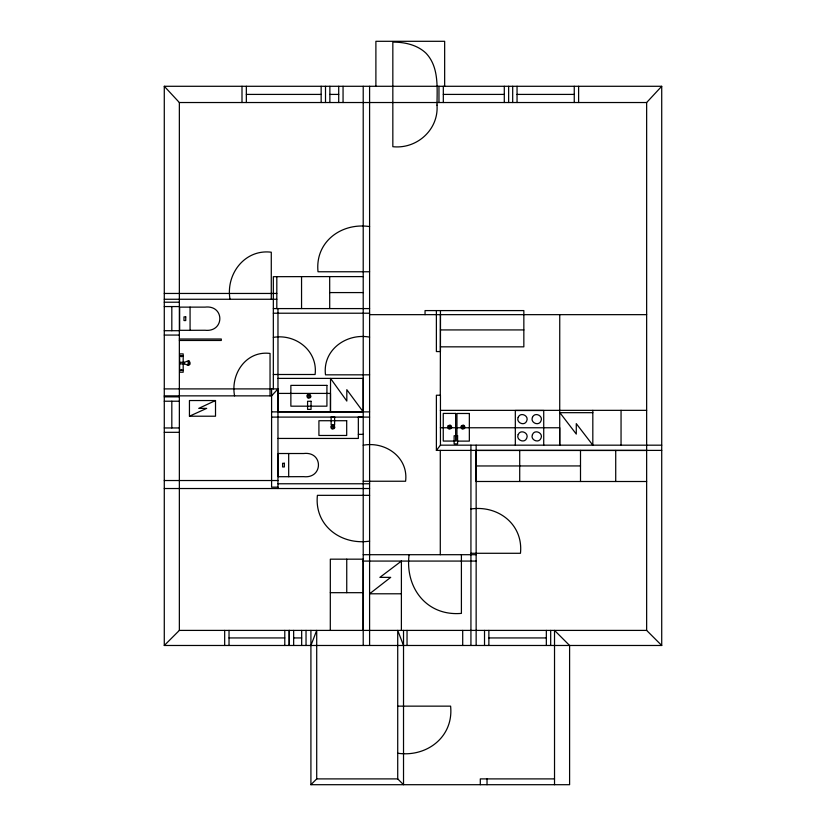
<?xml version="1.0" encoding="UTF-8"?>
<svg xmlns="http://www.w3.org/2000/svg" width="826" height="826" viewBox="0 0 826 826"><rect width="100%" height="100%" fill="white"/><g stroke="black" fill="none" stroke-linecap="round" stroke-linejoin="round"><path stroke-width="1.24" d="M440.289 395.231L440.444 314.654M181.513 370.182C182.257 369.067 180.429 369.408 181.441 370.368M310.917 645.478L316.709 630.403L316.709 778.897L310.917 784.7L310.917 630.403M436.386 450.397L440.444 445.183L440.444 395.231L436.386 395.231L436.386 450.397L661.719 450.397M277.98 378.391L363.213 378.391L363.203 411.864L277.97 411.813L277.97 388.901L271.589 395.86L164.281 395.86M661.719 645.478L646.644 630.403L646.644 102.527L661.719 86.286L164.281 86.286L164.281 645.478L661.719 645.478L661.719 86.286M164.281 645.478L179.356 630.403L646.644 630.403M401.405 561.112L379.888 577.364L390.698 577.364L369.604 593.791L401.405 593.791M332.444 425.06L330.772 426.732L331.36 428.518L332.444 429.117L334.241 428.518L334.829 427.445L334.241 425.648L333.157 425.06M215.514 400.538L198.736 408.374L206.686 408.374L189.443 416.211L189.443 400.538L215.514 400.538L215.514 416.211L189.443 416.211M190.073 330.317L205.013 330.255C224.682 332.444 224.837 304.773 205.013 307.127L179.645 307.127L179.645 330.317L190.073 330.317L190.073 307.127M288.687 476.705L303.627 476.654C323.296 478.832 323.451 451.151 303.627 453.515L278.259 453.515L278.259 476.705L288.687 476.705L288.687 453.515M246.344 94.412L321.159 94.412M329.863 94.412L338.712 94.412M443.314 94.412L504.294 94.412M517.045 94.412L574.256 94.412M164.281 86.286L179.356 102.527L646.644 102.527M369.594 226.572C341.52 222.349 314.861 241.811 318.02 271.764L369.594 271.764M273.334 388.901L273.334 276.679L329.677 276.596L329.708 308.552M329.708 276.607L363.213 276.607M329.708 292.58L363.213 292.58M164.281 293.457L276.813 293.457M164.281 299.26L276.813 299.26M164.281 302.213L179.356 302.213M164.281 306.56L179.356 306.56M273.334 308.583L369.594 308.583M273.334 313.219L369.594 313.219M369.594 314.654L646.644 314.654M440.444 329.925L523.88 329.925M164.281 330.71L179.356 330.71M164.281 335.067L179.356 335.067M369.594 337.122C346.476 332.847 322.377 349.956 325.496 374.828L369.594 374.828M273.334 337.38C295.708 333.549 318.01 350.874 315.098 374.498L273.334 374.498M179.356 339.011L221.296 339.011L221.296 340.467L179.356 340.467M440.444 346.837L523.839 346.837L523.849 310.586L425.049 310.586L425.049 314.644M179.645 355.81L183.186 355.861M179.645 362.304L184.642 362.304L188.328 360.704L189.247 360.941L190.083 362.882L189.97 364.297L188.328 365.464L184.642 363.874L179.645 363.874M179.645 370.368L183.186 370.368M164.281 388.901L277.97 388.901M277.97 393.413L330.472 393.413L330.472 411.813L330.534 378.422L346.817 401.054L346.817 389.686L363.203 411.864M164.281 396.862L179.356 396.862M164.281 401.219L179.356 401.219M440.351 410.367L646.634 410.346M271.589 411.885L369.594 411.885M559.749 412.68L592.82 412.68M363.213 416.985L358.339 416.985L358.35 438.441L277.97 438.441M271.589 417.099L369.594 417.099M440.351 427.765L559.718 427.765L559.718 445.162L559.749 314.654M164.281 427.961L179.356 427.961M164.281 432.318L179.356 432.318M358.339 434.352L363.213 434.352M363.213 445.224C385.35 441.094 408.591 457.336 405.597 481.238L363.213 481.238M440.351 445.162L661.719 445.183M646.634 450.469L476.065 450.449L476.065 481.486L646.634 481.506M476.065 465.967L580.502 465.936M164.281 480.525L277.97 480.525M277.97 483.768L369.594 483.768M277.97 487.154L271.589 487.154L271.589 388.901M164.281 488.527L369.594 488.527M369.594 495.332L317.401 495.332C314.2 525.646 341.159 545.408 369.594 541.144M470.934 508.971C498.212 505.037 523.467 524.5 520.463 553.286L470.934 553.286M363.213 554.7L476.148 554.7M363.213 561.071L476.148 561.071M330.297 592.686L363.172 592.686M229.029 637.94L284.784 637.94M293.653 637.94L301.676 637.94M488.868 637.94L546.337 637.94M397.719 706.147L450.604 706.147C453.815 736.875 426.763 757.463 397.719 753.24M316.709 778.897L397.719 778.897L403.522 784.7L403.522 630.403M554.525 778.897L480.298 778.897L480.298 784.7M310.917 784.7L569.599 784.7L569.599 645.478L554.525 630.403L554.525 784.7M559.749 412.504L576.28 434.073L576.28 423.635L592.82 445.152L592.82 410.346M403.522 645.478L397.719 630.403L397.719 778.897M621.059 410.346L621.049 445.142M615.721 450.469L615.721 481.506M580.502 450.418L580.502 481.506M578.613 86.286L578.613 102.527M574.256 86.286L574.256 102.527M550.684 630.403L550.684 645.478M546.337 630.403L546.337 645.478M543.725 445.111L543.725 410.501L515.321 410.501L515.321 445.111M519.709 450.418L519.709 481.486M517.045 86.286L517.045 102.527M512.688 86.286L512.688 102.527M508.64 86.286L508.64 102.527M504.294 86.286L504.294 102.527M488.868 630.403L488.868 645.478M487.03 778.897L487.03 784.69M484.521 630.403L484.521 645.478M476.148 445.183L476.148 645.478M470.934 445.183L470.934 645.478M462.705 630.403L462.705 645.478M461.404 554.7L461.404 613.388C426.608 616.403 404.905 587.658 409.097 554.7M444.656 86.286L444.656 41.3L375.892 41.3L375.892 86.286M443.314 86.286L443.314 102.527M440.444 310.586L440.444 351.566L436.386 351.566L436.386 310.586M440.289 450.397L440.289 554.7M438.967 86.286L438.967 102.527M407.042 630.403L407.042 645.478M401.405 561.05L401.384 630.403M369.594 86.286L369.594 645.478M363.213 86.286L363.213 645.478M363.089 630.403L363.172 559.171L330.328 559.171L330.297 630.403M346.744 559.171L346.744 592.686M343.058 86.286L343.058 102.527M338.712 86.286L338.712 102.527M329.863 86.286L329.863 102.527M325.506 86.286L325.506 102.527M321.159 86.286L321.159 102.527M306.033 630.403L306.033 645.478M301.676 630.403L301.676 645.478M301.552 276.596L301.552 308.542M293.653 630.403L293.653 645.478M289.306 630.403L289.306 645.478M289.131 630.403L289.131 645.478M284.784 630.403L284.784 645.478M277.97 308.583L277.97 488.527M276.813 276.617L276.813 308.583M271.279 299.26L271.279 252.209C244.692 248.894 225.622 274.242 230.02 299.26M270.04 395.86L270.05 353.435C246.138 350.42 230.371 373.91 234.574 395.86M246.344 86.286L246.344 102.527M241.997 86.286L241.997 102.527M229.029 630.403L229.029 645.478M224.672 630.403L224.672 645.478M184.291 362.304L184.291 363.874M183.186 362.304L183.186 353.889L179.645 353.889L179.645 372.216L183.186 372.216L183.186 363.874M179.356 102.527L179.356 630.403M171.818 306.56L171.818 330.71M171.818 401.219L171.818 427.961M437.006 105.108C438.802 129.661 416.893 149.279 392.835 146.698L392.835 42.116C404.647 42.095 417.151 44.79 425.958 53.153C439.143 66.968 437.057 87.618 437.006 105.108M518.181 417.326C515.713 422.602 524.562 426.629 526.73 420.94C529.198 415.654 520.349 411.637 518.181 417.326M518.181 434.59C515.713 439.876 524.562 443.892 526.73 438.203C529.198 432.927 520.349 428.9 518.181 434.59M532.45 417.326C529.982 422.602 538.831 426.629 540.999 420.94C543.477 415.654 534.618 411.637 532.45 417.326M532.45 434.59C529.982 439.876 538.831 443.892 540.999 438.203C543.477 432.927 534.618 428.9 532.45 434.59M189.33 363.44C187.203 369.728 188.214 355.779 189.33 363.44M181.441 355.861C180.46 356.987 182.36 357.038 181.441 355.861M307.458 394.807L306.869 395.881L307.458 397.678L308.532 398.277L310.328 397.678L310.927 396.604L310.328 394.807L309.254 394.219L307.458 394.807M308.077 395.427L308.077 397.069L309.719 397.069L309.719 395.427L308.077 395.427M331.98 426.268L331.98 427.909L333.621 427.909L333.621 426.268L331.98 426.268M448.25 425.669L447.661 426.743L448.25 428.539L449.334 429.138L451.12 428.539L451.719 427.465L451.12 425.669L450.046 425.07L448.25 425.669M448.869 426.278L448.869 427.92L450.511 427.92L450.511 426.278L448.869 426.278M461.517 425.669L460.918 426.743L461.517 428.539L462.591 429.138L464.388 428.539L464.986 427.465L464.388 425.669L463.303 425.07L461.517 425.669M462.126 426.278L462.126 427.92L463.768 427.92L463.768 426.278L462.126 426.278M185.736 316.874L183.981 316.874L183.981 320.56L185.736 320.56L185.736 316.874M326.92 385.381L290.866 385.381L290.866 406.175L326.92 406.175L326.92 385.381M311.061 401.271L307.582 401.271L307.582 409.386L311.061 409.386L311.061 401.271M455.642 413.423L443.252 413.423L443.252 441.063L455.642 441.063L455.642 413.423M469.344 413.485L456.954 413.485L456.954 441.115L469.344 441.115L469.344 413.485M334.613 416.965L331.133 416.965L331.133 425.08L334.613 425.08L334.613 416.965M346.693 420.723L318.919 420.723L318.919 435.467L346.693 435.467L346.693 420.723M457.604 435.756L454.124 435.756L454.124 443.882L457.604 443.882L457.604 435.756M284.35 463.272L282.595 463.272L282.595 466.958L284.35 466.958L284.35 463.272"/></g></svg>
